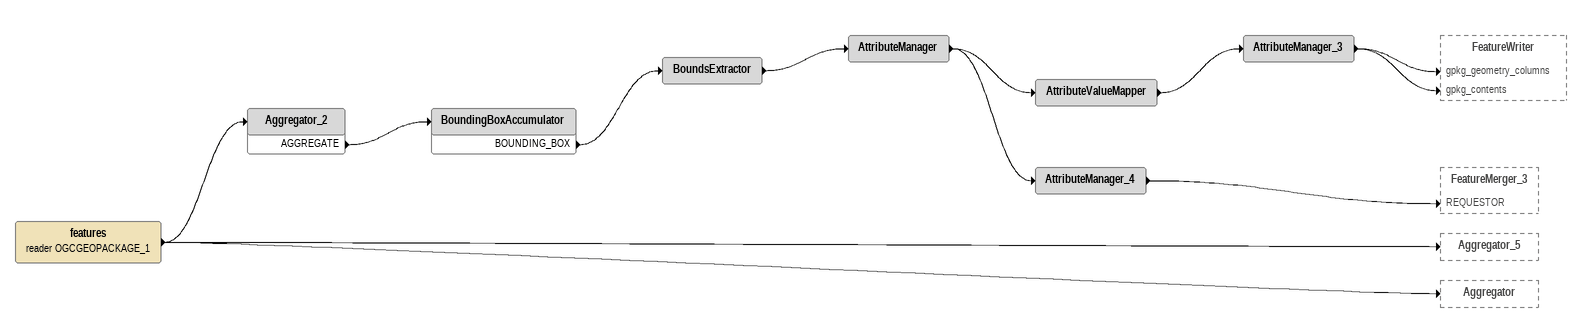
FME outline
features (reader OGCGEOPACKAGE_1)
    -> Aggregator_2
    -> Aggregator_5
    -> Aggregator
Aggregator_2
    AGGREGATE -> BoundingBoxAccumulator
BoundingBoxAccumulator
    BOUNDING_BOX -> BoundsExtractor
BoundsExtractor
    -> AttributeManager
AttributeManager
    -> AttributeValueMapper
    -> AttributeManager_4
AttributeValueMapper
    -> AttributeManager_3
AttributeManager_3
    -> FeatureWriter [gpkg_geometry_columns]
    -> FeatureWriter [gpkg_contents]
AttributeManager_4
    -> FeatureMerger_3 [REQUESTOR]
